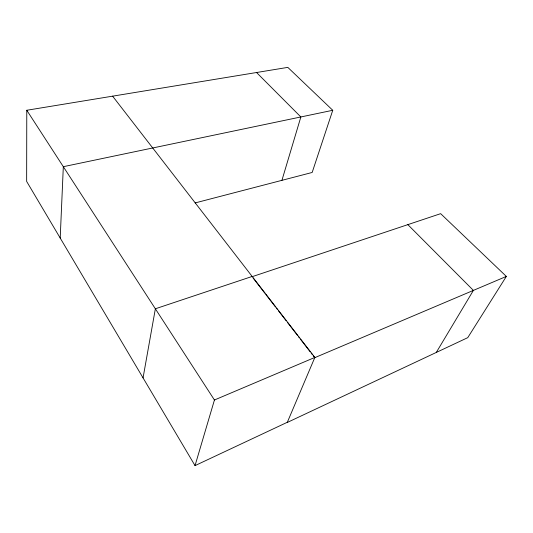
<?xml version="1.0" encoding="UTF-8"?>
<svg xmlns="http://www.w3.org/2000/svg" width="533" height="533" viewBox="0 0 533 533"><rect width="100%" height="100%" fill="white"/><g stroke="black" fill="none" stroke-linecap="round" stroke-linejoin="round"><path stroke-width="0.8" d="M195.138 202.926L312.171 172.465L332.752 110.284L287.813 67.378L26.777 110.264L26.65 181.42L195.031 465.622L287.334 422.269M60.202 238.051L63.32 166.689L332.752 110.284M143.051 377.89L155.363 308.787L252.162 276.447M195.031 465.622L214.439 400.003L26.777 110.264M281.924 180.341L300.859 116.96L256.546 72.515M112.616 96.167L314.85 357.436L287.247 422.476L467.754 337.656L506.35 276.42L440.658 213.666L252.089 276.707M436.287 352.44L473.391 290.398L407.852 224.64M506.35 276.42L314.743 357.69L313.217 355.711M214.439 400.003L314.85 357.436M253.108 278.026L264.821 293.17M265.84 294.483L275.521 306.995M276.54 308.307L277.56 309.626M278.579 310.946L286.221 320.819M287.747 322.791L297.427 335.304M298.447 336.616L299.466 337.935M300.479 339.255L310.159 351.76M311.179 353.079L312.198 354.398"/></g></svg>
